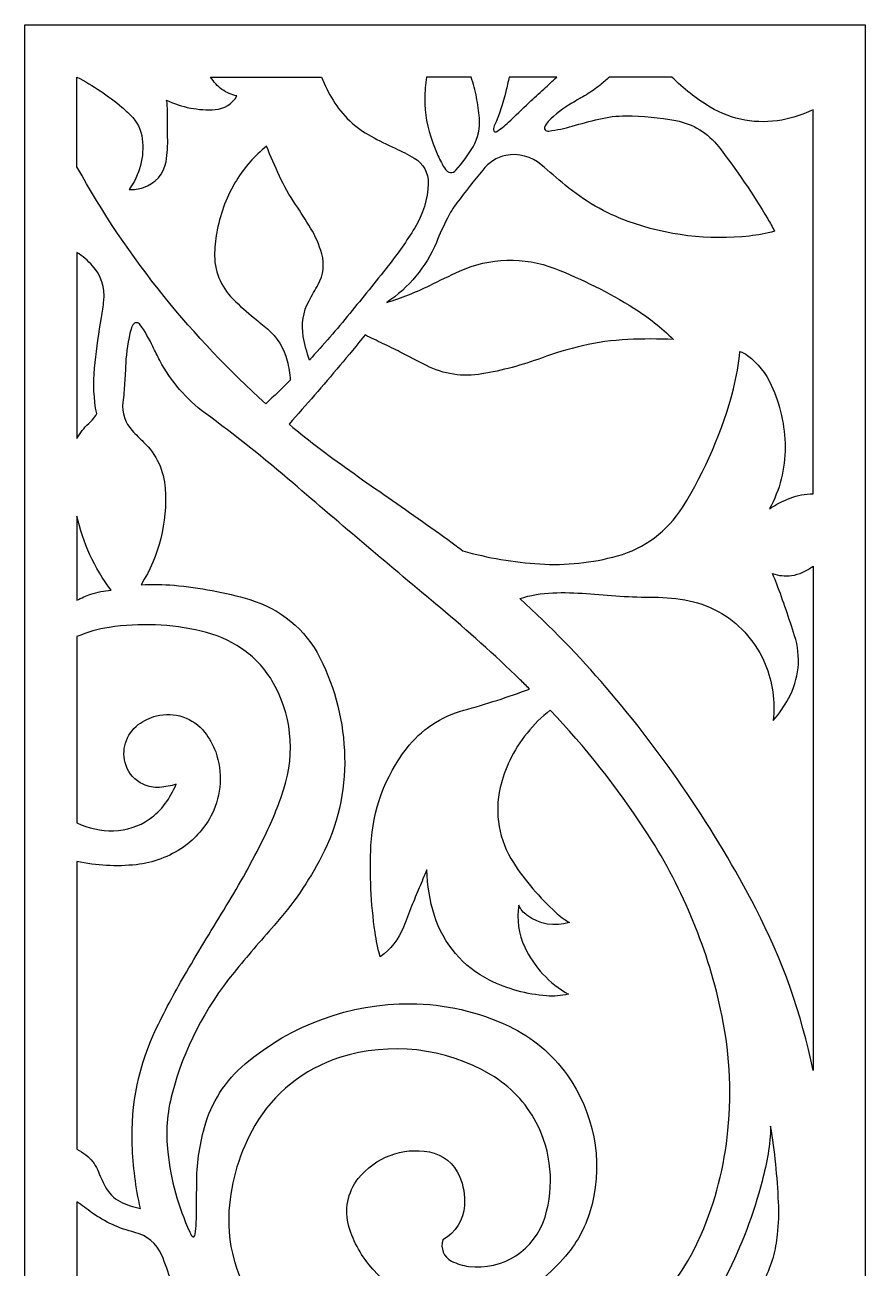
# Model space of a CAD drawing. Header units: centimetres. Extents: x 21.8 to 27, y -9 to 9.
# Drawn here: x 21.76 to 27, y 1.25 to 9 of the extents above; entities that cross this region are included whole.
import ezdxf

# ---------------------------------------------------------------- set-up
doc = ezdxf.new("R2010")
doc.units = ezdxf.units.CM
doc.header["$MEASUREMENT"] = 0
doc.layers.add('layer 1', color=7, linetype='Continuous')

msp = doc.modelspace()

# ---------------------------------------------------------------- linework, layer by layer
at = {"layer": 'layer 1', "color": 250, "lineweight": 30}
for points, knots in [([(21.7614, 9.00077), (21.7614, 9.00077), (26.99975, 9.00077), (26.99975, 9.00077), (26.99975, 9.00077), (26.99975, 9.00077), (26.99975, -9.00021), (26.99975, -9.00021), (26.99975, -9.00021), (26.99975, -9.00021), (21.76138, -9.00021), (21.76138, -9.00021), (21.76138, -9.00021), (21.76138, -9.00021), (21.76138, 9.00077), (21.76138, 9.00077)], [0, 0, 0, 0, 0.2, 0.2, 0.2, 0.2, 0.4, 0.4, 0.4, 0.4, 0.6, 0.6, 0.6, 0.6, 1, 1, 1, 1]), ([(23.26299, 6.63981), (23.31511, 6.68756), (23.36601, 6.73659), (23.4157, 6.78685), (23.4157, 6.78685), (23.41308, 6.82735), (23.40688, 6.86751), (23.39714, 6.90682), (23.39714, 6.90682), (23.37782, 6.98477), (23.33445, 7.05462), (23.27314, 7.10647), (23.27314, 7.10647), (23.24656, 7.12895), (23.2197, 7.15114), (23.19254, 7.17297), (23.19254, 7.17297), (23.14548, 7.21081), (23.10046, 7.25114), (23.05759, 7.29369), (23.05759, 7.29369), (22.98162, 7.36913), (22.94047, 7.47288), (22.94402, 7.57987), (22.94402, 7.57987), (22.94564, 7.62842), (22.95122, 7.6768), (22.9607, 7.72447), (22.9607, 7.72447), (22.98223, 7.83295), (23.02254, 7.93685), (23.07978, 8.03147), (23.07978, 8.03147), (23.13018, 8.11246), (23.19375, 8.18449), (23.26783, 8.2446), (23.26783, 8.2446), (23.29296, 8.18191), (23.31992, 8.11989), (23.34864, 8.05876), (23.34864, 8.05876), (23.37739, 7.9975), (23.41073, 7.93852), (23.44844, 7.88231), (23.44844, 7.88231), (23.48091, 7.83384), (23.5123, 7.78462), (23.54258, 7.73473), (23.54258, 7.73473), (23.57294, 7.68459), (23.59648, 7.63062), (23.61252, 7.57423), (23.61252, 7.57423), (23.63071, 7.51031), (23.6226, 7.44174), (23.59001, 7.3838), (23.59001, 7.3838), (23.57087, 7.34967), (23.55186, 7.31544), (23.53299, 7.28112), (23.53299, 7.28112), (23.49581, 7.21325), (23.4832, 7.13472), (23.49735, 7.05864), (23.49735, 7.05864), (23.50656, 7.00911), (23.51928, 6.96024), (23.53536, 6.91248), (23.53536, 6.91248), (23.62184, 7.00643), (23.70556, 7.10286), (23.78641, 7.20171), (23.78641, 7.20171), (23.86725, 7.30049), (23.94731, 7.39994), (24.02666, 7.49997), (24.02666, 7.49997), (24.08648, 7.57545), (24.14175, 7.65442), (24.19223, 7.73647), (24.19223, 7.73647), (24.2435, 7.81983), (24.27231, 7.91502), (24.27577, 8.01283), (24.27577, 8.01283), (24.27808, 8.0775), (24.24456, 8.13809), (24.18854, 8.17046), (24.18854, 8.17046), (24.14982, 8.19288), (24.11, 8.21346), (24.06936, 8.2322), (24.06936, 8.2322), (24.01867, 8.25547), (23.96872, 8.28038), (23.91958, 8.30681), (23.91958, 8.30681), (23.82225, 8.35921), (23.74046, 8.43648), (23.68258, 8.53066), (23.68258, 8.53066), (23.65433, 8.57663), (23.6305, 8.62522), (23.61146, 8.67574), (23.61146, 8.67574), (23.61146, 8.67574), (22.91964, 8.67574), (22.91964, 8.67574), (22.91964, 8.67574), (22.92874, 8.66057), (22.93923, 8.64631), (22.95097, 8.63314), (22.95097, 8.63314), (22.96274, 8.61993), (22.97593, 8.60806), (22.99038, 8.59783), (22.99038, 8.59783), (23.01845, 8.57859), (23.04999, 8.56503), (23.08329, 8.55796), (23.08329, 8.55796), (23.05535, 8.50906), (23.00481, 8.47731), (22.94864, 8.47335), (22.94864, 8.47335), (22.84425, 8.46599), (22.73969, 8.48606), (22.64543, 8.53146), (22.64543, 8.53146), (22.64865, 8.50867), (22.6502, 8.48562), (22.64995, 8.46256), (22.64995, 8.46256), (22.64936, 8.4087), (22.64995, 8.35482), (22.65167, 8.30092), (22.65167, 8.30092), (22.65336, 8.2498), (22.64991, 8.19865), (22.6414, 8.14819), (22.6414, 8.14819), (22.62858, 8.07223), (22.57392, 8.01001), (22.50031, 7.98736), (22.50031, 7.98736), (22.47137, 7.97846), (22.44124, 7.97397), (22.41097, 7.97406), (22.41097, 7.97406), (22.47791, 8.06524), (22.50736, 8.17846), (22.49322, 8.29067), (22.49322, 8.29067), (22.48616, 8.34677), (22.46047, 8.39884), (22.42019, 8.43854), (22.42019, 8.43854), (22.40304, 8.45547), (22.38518, 8.4717), (22.36675, 8.48726), (22.36675, 8.48726), (22.28025, 8.55984), (22.18631, 8.62305), (22.08643, 8.67574), (22.08643, 8.67574), (22.08643, 8.67574), (22.08643, 8.11665), (22.08643, 8.11665), (22.08643, 8.11665), (22.243, 7.83166), (22.42476, 7.56133), (22.62954, 7.30873), (22.62954, 7.30873), (22.8233, 7.06989), (23.03501, 6.84624), (23.26299, 6.63981)], [0, 0, 0, 0, 0.0222222, 0.0222222, 0.0222222, 0.0222222, 0.0444444, 0.0444444, 0.0444444, 0.0444444, 0.0666667, 0.0666667, 0.0666667, 0.0666667, 0.0888889, 0.0888889, 0.0888889, 0.0888889, 0.1111111, 0.1111111, 0.1111111, 0.1111111, 0.1333333, 0.1333333, 0.1333333, 0.1333333, 0.1555556, 0.1555556, 0.1555556, 0.1555556, 0.1777778, 0.1777778, 0.1777778, 0.1777778, 0.2, 0.2, 0.2, 0.2, 0.2222222, 0.2222222, 0.2222222, 0.2222222, 0.2444444, 0.2444444, 0.2444444, 0.2444444, 0.2666667, 0.2666667, 0.2666667, 0.2666667, 0.2888889, 0.2888889, 0.2888889, 0.2888889, 0.3111111, 0.3111111, 0.3111111, 0.3111111, 0.3333333, 0.3333333, 0.3333333, 0.3333333, 0.3555556, 0.3555556, 0.3555556, 0.3555556, 0.3777778, 0.3777778, 0.3777778, 0.3777778, 0.4, 0.4, 0.4, 0.4, 0.4222222, 0.4222222, 0.4222222, 0.4222222, 0.4444444, 0.4444444, 0.4444444, 0.4444444, 0.4666667, 0.4666667, 0.4666667, 0.4666667, 0.4888889, 0.4888889, 0.4888889, 0.4888889, 0.5111111, 0.5111111, 0.5111111, 0.5111111, 0.5333333, 0.5333333, 0.5333333, 0.5333333, 0.5555556, 0.5555556, 0.5555556, 0.5555556, 0.5777778, 0.5777778, 0.5777778, 0.5777778, 0.6, 0.6, 0.6, 0.6, 0.6222222, 0.6222222, 0.6222222, 0.6222222, 0.6444444, 0.6444444, 0.6444444, 0.6444444, 0.6666667, 0.6666667, 0.6666667, 0.6666667, 0.6888889, 0.6888889, 0.6888889, 0.6888889, 0.7111111, 0.7111111, 0.7111111, 0.7111111, 0.7333333, 0.7333333, 0.7333333, 0.7333333, 0.7555556, 0.7555556, 0.7555556, 0.7555556, 0.7777778, 0.7777778, 0.7777778, 0.7777778, 0.8, 0.8, 0.8, 0.8, 0.8222222, 0.8222222, 0.8222222, 0.8222222, 0.8444444, 0.8444444, 0.8444444, 0.8444444, 0.8666667, 0.8666667, 0.8666667, 0.8666667, 0.8888889, 0.8888889, 0.8888889, 0.8888889, 0.9111111, 0.9111111, 0.9111111, 0.9111111, 0.9333333, 0.9333333, 0.9333333, 0.9333333, 0.9555556, 0.9555556, 0.9555556, 0.9555556, 1, 1, 1, 1]), ([(25.79494, 8.67574), (25.86651, 8.60356), (25.94682, 8.54062), (26.03404, 8.48839), (26.03404, 8.48839), (26.16829, 8.408), (26.32716, 8.37936), (26.48101, 8.40796), (26.48101, 8.40796), (26.54805, 8.42042), (26.61315, 8.44155), (26.67471, 8.47086), (26.67471, 8.47086), (26.67471, 8.47086), (26.67471, 6.07945), (26.67471, 6.07945), (26.67471, 6.07945), (26.62597, 6.07819), (26.57782, 6.06877), (26.53218, 6.05159), (26.53218, 6.05159), (26.48671, 6.03451), (26.44341, 6.0121), (26.40316, 5.9849), (26.40316, 5.9849), (26.46824, 6.10256), (26.50191, 6.2349), (26.5009, 6.36936), (26.5009, 6.36936), (26.49994, 6.50309), (26.47057, 6.63501), (26.41475, 6.75656), (26.41475, 6.75656), (26.38149, 6.82902), (26.33076, 6.89207), (26.26713, 6.94013), (26.26713, 6.94013), (26.25261, 6.95107), (26.23638, 6.95951), (26.21907, 6.96509), (26.21907, 6.96509), (26.21114, 6.88693), (26.19779, 6.80942), (26.1791, 6.73311), (26.1791, 6.73311), (26.11143, 6.47197), (26.00413, 6.22269), (25.86096, 5.99404), (25.86096, 5.99404), (25.76838, 5.84614), (25.62366, 5.73829), (25.4555, 5.69179), (25.4555, 5.69179), (25.29804, 5.6483), (25.13437, 5.63129), (24.97131, 5.64151), (24.97131, 5.64151), (24.80893, 5.65168), (24.64803, 5.67916), (24.49148, 5.72357), (24.49148, 5.72357), (24.47786, 5.73409), (24.4642, 5.74454), (24.45044, 5.75493), (24.45044, 5.75493), (24.31077, 5.85712), (24.16951, 5.95727), (24.02687, 6.05529), (24.02687, 6.05529), (23.88406, 6.15339), (23.74292, 6.25392), (23.60358, 6.3569), (23.60358, 6.3569), (23.53743, 6.40735), (23.4725, 6.45939), (23.40878, 6.51285), (23.40878, 6.51285), (23.51573, 6.63307), (23.62111, 6.75465), (23.72496, 6.87753), (23.72496, 6.87753), (23.77815, 6.94065), (23.83058, 7.00436), (23.88237, 7.0686), (23.88237, 7.0686), (23.91877, 7.05063), (23.95522, 7.03299), (23.99183, 7.01557), (23.99183, 7.01557), (24.02866, 6.99806), (24.06526, 6.98012), (24.10161, 6.96177), (24.10161, 6.96177), (24.15589, 6.93384), (24.21019, 6.90595), (24.26453, 6.87816), (24.26453, 6.87816), (24.37126, 6.82364), (24.49268, 6.80507), (24.61081, 6.82527), (24.61081, 6.82527), (24.73711, 6.84684), (24.86112, 6.88014), (24.98129, 6.92471), (24.98129, 6.92471), (25.06483, 6.95571), (25.15036, 6.98126), (25.23723, 7.00116), (25.23723, 7.00116), (25.33008, 7.02242), (25.42466, 7.03537), (25.51979, 7.03986), (25.51979, 7.03986), (25.61482, 7.04438), (25.70999, 7.04457), (25.805, 7.04054), (25.805, 7.04054), (25.73001, 7.11439), (25.64717, 7.17981), (25.55789, 7.2356), (25.55789, 7.2356), (25.40171, 7.33319), (25.23676, 7.41583), (25.06513, 7.48254), (25.06513, 7.48254), (24.87305, 7.55717), (24.65919, 7.55117), (24.47171, 7.46583), (24.47171, 7.46583), (24.4091, 7.43736), (24.34702, 7.40771), (24.28551, 7.37695), (24.28551, 7.37695), (24.24247, 7.35539), (24.19839, 7.33598), (24.15344, 7.31876), (24.15344, 7.31876), (24.10851, 7.30155), (24.06312, 7.28562), (24.01726, 7.27097), (24.01726, 7.27097), (24.15513, 7.36243), (24.26277, 7.4926), (24.32666, 7.64522), (24.32666, 7.64522), (24.34789, 7.69595), (24.37079, 7.746), (24.39525, 7.7953), (24.39525, 7.7953), (24.41204, 7.82919), (24.43196, 7.86137), (24.45474, 7.89155), (24.45474, 7.89155), (24.50701, 7.96076), (24.56057, 8.029), (24.61539, 8.09622), (24.61539, 8.09622), (24.63368, 8.1187), (24.65536, 8.1382), (24.67958, 8.15412), (24.67958, 8.15412), (24.70387, 8.17006), (24.73092, 8.18133), (24.75938, 8.18737), (24.75938, 8.18737), (24.83823, 8.20275), (24.91987, 8.18133), (24.98109, 8.12926), (24.98109, 8.12926), (25.03091, 8.08684), (25.08072, 8.04439), (25.13044, 8.00187), (25.13044, 8.00187), (25.24664, 7.90425), (25.37904, 7.82783), (25.52173, 7.77604), (25.52173, 7.77604), (25.76378, 7.68821), (26.0226, 7.65707), (26.27856, 7.68501), (26.27856, 7.68501), (26.33131, 7.6908), (26.38353, 7.70087), (26.43467, 7.71511), (26.43467, 7.71511), (26.42164, 7.74115), (26.40761, 7.76666), (26.39276, 7.79167), (26.39276, 7.79167), (26.29986, 7.94753), (26.1977, 8.09768), (26.0868, 8.24126), (26.0868, 8.24126), (26.0209, 8.32657), (25.92595, 8.38458), (25.81994, 8.40424), (25.81994, 8.40424), (25.71726, 8.42334), (25.61311, 8.43314), (25.50863, 8.43362), (25.50863, 8.43362), (25.45153, 8.4339), (25.39464, 8.42714), (25.33919, 8.41357), (25.33919, 8.41357), (25.28396, 8.40006), (25.22896, 8.38544), (25.17429, 8.36976), (25.17429, 8.36976), (25.12657, 8.35608), (25.07795, 8.34585), (25.0288, 8.33906), (25.0288, 8.33906), (25.02004, 8.33788), (25.01119, 8.34086), (25.00496, 8.34711), (25.00496, 8.34711), (25.00119, 8.35094), (24.99991, 8.35656), (25.00163, 8.36164), (25.00163, 8.36164), (25.00629, 8.37521), (25.01387, 8.38758), (25.02389, 8.39788), (25.02389, 8.39788), (25.06759, 8.44284), (25.11726, 8.48158), (25.17153, 8.51302), (25.17153, 8.51302), (25.2017, 8.5305), (25.23182, 8.54807), (25.26191, 8.56571), (25.26191, 8.56571), (25.29202, 8.58342), (25.32066, 8.60356), (25.34745, 8.62596), (25.34745, 8.62596), (25.36699, 8.64229), (25.38634, 8.65889), (25.40544, 8.67574), (25.40544, 8.67574), (25.40544, 8.67574), (25.79494, 8.67574), (25.79494, 8.67574)], [0, 0, 0, 0, 0.016129, 0.016129, 0.016129, 0.016129, 0.0322581, 0.0322581, 0.0322581, 0.0322581, 0.0483871, 0.0483871, 0.0483871, 0.0483871, 0.0645161, 0.0645161, 0.0645161, 0.0645161, 0.0806452, 0.0806452, 0.0806452, 0.0806452, 0.0967742, 0.0967742, 0.0967742, 0.0967742, 0.1129032, 0.1129032, 0.1129032, 0.1129032, 0.1290323, 0.1290323, 0.1290323, 0.1290323, 0.1451613, 0.1451613, 0.1451613, 0.1451613, 0.1612903, 0.1612903, 0.1612903, 0.1612903, 0.1774194, 0.1774194, 0.1774194, 0.1774194, 0.1935484, 0.1935484, 0.1935484, 0.1935484, 0.2096774, 0.2096774, 0.2096774, 0.2096774, 0.2258065, 0.2258065, 0.2258065, 0.2258065, 0.2419355, 0.2419355, 0.2419355, 0.2419355, 0.2580645, 0.2580645, 0.2580645, 0.2580645, 0.2741935, 0.2741935, 0.2741935, 0.2741935, 0.2903226, 0.2903226, 0.2903226, 0.2903226, 0.3064516, 0.3064516, 0.3064516, 0.3064516, 0.3225806, 0.3225806, 0.3225806, 0.3225806, 0.3387097, 0.3387097, 0.3387097, 0.3387097, 0.3548387, 0.3548387, 0.3548387, 0.3548387, 0.3709677, 0.3709677, 0.3709677, 0.3709677, 0.3870968, 0.3870968, 0.3870968, 0.3870968, 0.4032258, 0.4032258, 0.4032258, 0.4032258, 0.4193548, 0.4193548, 0.4193548, 0.4193548, 0.4354839, 0.4354839, 0.4354839, 0.4354839, 0.4516129, 0.4516129, 0.4516129, 0.4516129, 0.4677419, 0.4677419, 0.4677419, 0.4677419, 0.483871, 0.483871, 0.483871, 0.483871, 0.5, 0.5, 0.5, 0.5, 0.516129, 0.516129, 0.516129, 0.516129, 0.5322581, 0.5322581, 0.5322581, 0.5322581, 0.5483871, 0.5483871, 0.5483871, 0.5483871, 0.5645161, 0.5645161, 0.5645161, 0.5645161, 0.5806452, 0.5806452, 0.5806452, 0.5806452, 0.5967742, 0.5967742, 0.5967742, 0.5967742, 0.6129032, 0.6129032, 0.6129032, 0.6129032, 0.6290323, 0.6290323, 0.6290323, 0.6290323, 0.6451613, 0.6451613, 0.6451613, 0.6451613, 0.6612903, 0.6612903, 0.6612903, 0.6612903, 0.6774194, 0.6774194, 0.6774194, 0.6774194, 0.6935484, 0.6935484, 0.6935484, 0.6935484, 0.7096774, 0.7096774, 0.7096774, 0.7096774, 0.7258065, 0.7258065, 0.7258065, 0.7258065, 0.7419355, 0.7419355, 0.7419355, 0.7419355, 0.7580645, 0.7580645, 0.7580645, 0.7580645, 0.7741935, 0.7741935, 0.7741935, 0.7741935, 0.7903226, 0.7903226, 0.7903226, 0.7903226, 0.8064516, 0.8064516, 0.8064516, 0.8064516, 0.8225806, 0.8225806, 0.8225806, 0.8225806, 0.8387097, 0.8387097, 0.8387097, 0.8387097, 0.8548387, 0.8548387, 0.8548387, 0.8548387, 0.8709677, 0.8709677, 0.8709677, 0.8709677, 0.8870968, 0.8870968, 0.8870968, 0.8870968, 0.9032258, 0.9032258, 0.9032258, 0.9032258, 0.9193548, 0.9193548, 0.9193548, 0.9193548, 0.9354839, 0.9354839, 0.9354839, 0.9354839, 0.9516129, 0.9516129, 0.9516129, 0.9516129, 0.9677419, 0.9677419, 0.9677419, 0.9677419, 1, 1, 1, 1]), ([(24.26506, 8.67574), (24.26506, 8.67574), (24.54317, 8.67574), (24.54317, 8.67574), (24.54317, 8.67574), (24.55817, 8.63458), (24.56952, 8.59219), (24.57707, 8.54906), (24.57707, 8.54906), (24.58459, 8.506), (24.59047, 8.46265), (24.59468, 8.41912), (24.59468, 8.41912), (24.60064, 8.35725), (24.58697, 8.29505), (24.55565, 8.24136), (24.55565, 8.24136), (24.525, 8.18882), (24.48902, 8.13958), (24.44829, 8.09439), (24.44829, 8.09439), (24.4397, 8.08491), (24.42719, 8.0799), (24.41443, 8.08093), (24.41443, 8.08093), (24.40167, 8.08195), (24.39008, 8.08894), (24.3831, 8.09972), (24.3831, 8.09972), (24.36523, 8.12756), (24.3497, 8.15682), (24.33665, 8.18721), (24.33665, 8.18721), (24.32476, 8.21496), (24.3135, 8.24284), (24.30276, 8.27099), (24.30276, 8.27099), (24.26992, 8.3573), (24.25345, 8.44901), (24.25431, 8.54133), (24.25431, 8.54133), (24.25472, 8.5863), (24.2583, 8.63125), (24.26506, 8.67574)], [0, 0, 0, 0, 0.0833333, 0.0833333, 0.0833333, 0.0833333, 0.1666667, 0.1666667, 0.1666667, 0.1666667, 0.25, 0.25, 0.25, 0.25, 0.3333333, 0.3333333, 0.3333333, 0.3333333, 0.4166667, 0.4166667, 0.4166667, 0.4166667, 0.5, 0.5, 0.5, 0.5, 0.5833333, 0.5833333, 0.5833333, 0.5833333, 0.6666667, 0.6666667, 0.6666667, 0.6666667, 0.75, 0.75, 0.75, 0.75, 0.8333333, 0.8333333, 0.8333333, 0.8333333, 1, 1, 1, 1]), ([(24.78068, 8.67574), (24.78068, 8.67574), (25.07684, 8.67574), (25.07684, 8.67574), (25.07684, 8.67574), (25.05056, 8.65036), (25.02384, 8.62549), (24.99671, 8.60108), (24.99671, 8.60108), (24.9658, 8.5733), (24.93515, 8.54515), (24.90483, 8.51673), (24.90483, 8.51673), (24.86187, 8.47577), (24.81905, 8.43469), (24.77631, 8.39352), (24.77631, 8.39352), (24.753, 8.37102), (24.7271, 8.35132), (24.69921, 8.33481), (24.69921, 8.33481), (24.69672, 8.33336), (24.69369, 8.33308), (24.69099, 8.33408), (24.69099, 8.33408), (24.68827, 8.33512), (24.68614, 8.33731), (24.68526, 8.34008), (24.68526, 8.34008), (24.68187, 8.35037), (24.68248, 8.36154), (24.68702, 8.37138), (24.68702, 8.37138), (24.71871, 8.44004), (24.74322, 8.51181), (24.76016, 8.58552), (24.76016, 8.58552), (24.76709, 8.61557), (24.77395, 8.64564), (24.78068, 8.67574)], [0, 0, 0, 0, 0.0909091, 0.0909091, 0.0909091, 0.0909091, 0.1818182, 0.1818182, 0.1818182, 0.1818182, 0.2727273, 0.2727273, 0.2727273, 0.2727273, 0.3636364, 0.3636364, 0.3636364, 0.3636364, 0.4545455, 0.4545455, 0.4545455, 0.4545455, 0.5454545, 0.5454545, 0.5454545, 0.5454545, 0.6363636, 0.6363636, 0.6363636, 0.6363636, 0.7272727, 0.7272727, 0.7272727, 0.7272727, 0.8181818, 0.8181818, 0.8181818, 0.8181818, 1, 1, 1, 1]), ([(22.08643, 6.4236), (22.08643, 6.4236), (22.08643, 7.58314), (22.08643, 7.58314), (22.08643, 7.58314), (22.12169, 7.55921), (22.15412, 7.53133), (22.18308, 7.50008), (22.18308, 7.50008), (22.23714, 7.44178), (22.26308, 7.36271), (22.25409, 7.28373), (22.25409, 7.28373), (22.24997, 7.24786), (22.24494, 7.21219), (22.23888, 7.17662), (22.23888, 7.17662), (22.22307, 7.08348), (22.20968, 6.98997), (22.19869, 6.89613), (22.19869, 6.89613), (22.18766, 6.80194), (22.18891, 6.70673), (22.20239, 6.61283), (22.20239, 6.61283), (22.20402, 6.60116), (22.20651, 6.58959), (22.20983, 6.57824), (22.20983, 6.57824), (22.2013, 6.56388), (22.19162, 6.55024), (22.18084, 6.53752), (22.18084, 6.53752), (22.1742, 6.53001), (22.16707, 6.52289), (22.15952, 6.51624), (22.15952, 6.51624), (22.1298, 6.48998), (22.10504, 6.45859), (22.08643, 6.4236)], [0, 0, 0, 0, 0.0909091, 0.0909091, 0.0909091, 0.0909091, 0.1818182, 0.1818182, 0.1818182, 0.1818182, 0.2727273, 0.2727273, 0.2727273, 0.2727273, 0.3636364, 0.3636364, 0.3636364, 0.3636364, 0.4545455, 0.4545455, 0.4545455, 0.4545455, 0.5454545, 0.5454545, 0.5454545, 0.5454545, 0.6363636, 0.6363636, 0.6363636, 0.6363636, 0.7272727, 0.7272727, 0.7272727, 0.7272727, 0.8181818, 0.8181818, 0.8181818, 0.8181818, 1, 1, 1, 1]), ([(24.908, 4.86233), (24.77331, 4.81227), (24.63649, 4.76825), (24.49786, 4.73044), (24.49786, 4.73044), (24.35556, 4.69168), (24.22992, 4.60744), (24.14005, 4.49049), (24.14005, 4.49049), (24.00654, 4.31684), (23.92938, 4.10664), (23.91892, 3.8878), (23.91892, 3.8878), (23.91024, 3.70707), (23.91878, 3.52592), (23.94446, 3.34678), (23.94446, 3.34678), (23.95188, 3.295), (23.96268, 3.24378), (23.97677, 3.19341), (23.97677, 3.19341), (24.04168, 3.23965), (24.09181, 3.30368), (24.12108, 3.3778), (24.12108, 3.3778), (24.13829, 3.42138), (24.15535, 3.465), (24.17224, 3.5087), (24.17224, 3.5087), (24.18749, 3.54684), (24.20321, 3.58475), (24.21939, 3.62248), (24.21939, 3.62248), (24.23554, 3.66009), (24.25132, 3.69781), (24.2668, 3.7357), (24.2668, 3.7357), (24.2696, 3.63908), (24.28569, 3.54339), (24.31461, 3.45119), (24.31461, 3.45119), (24.36977, 3.27547), (24.494, 3.12987), (24.65888, 3.04786), (24.65888, 3.04786), (24.76954, 2.99281), (24.88976, 2.95967), (25.013, 2.95033), (25.013, 2.95033), (25.05874, 2.94684), (25.10476, 2.95021), (25.14955, 2.96023), (25.14955, 2.96023), (25.03067, 3.02773), (24.9357, 3.13051), (24.87766, 3.25429), (24.87766, 3.25429), (24.83961, 3.33557), (24.82668, 3.42639), (24.84062, 3.51507), (24.84062, 3.51507), (24.8521, 3.49022), (24.86959, 3.46862), (24.89146, 3.45216), (24.89146, 3.45216), (24.96715, 3.3952), (25.06575, 3.37862), (25.15589, 3.40782), (25.15589, 3.40782), (25.12542, 3.4256), (25.09695, 3.44655), (25.0709, 3.4703), (25.0709, 3.4703), (24.97004, 3.5622), (24.88126, 3.66666), (24.8067, 3.78095), (24.8067, 3.78095), (24.71662, 3.91909), (24.68706, 4.08822), (24.72488, 4.24871), (24.72488, 4.24871), (24.73854, 4.30664), (24.75832, 4.36296), (24.7839, 4.41666), (24.7839, 4.41666), (24.84358, 4.53893), (24.92979, 4.64635), (25.0362, 4.73112), (25.0362, 4.73112), (25.25479, 4.50068), (25.45254, 4.25122), (25.62695, 3.9858), (25.62695, 3.9858), (25.85091, 3.64498), (26.01089, 3.26605), (26.09892, 2.86783), (26.09892, 2.86783), (26.15376, 2.61978), (26.16917, 2.36453), (26.14467, 2.11163), (26.14467, 2.11163), (26.12294, 1.88806), (26.06655, 1.6692), (25.97759, 1.46293), (25.97759, 1.46293), (25.84369, 1.15246), (25.60612, 0.8978), (25.30577, 0.74259), (25.30577, 0.74259), (24.95985, 0.56383), (24.57295, 0.47866), (24.18393, 0.49549), (24.18393, 0.49549), (23.82266, 0.51112), (23.48416, 0.67737), (23.25075, 0.95357), (23.25075, 0.95357), (23.09626, 1.13638), (23.01855, 1.37207), (23.03386, 1.61093), (23.03386, 1.61093), (23.04584, 1.79797), (23.10115, 1.97977), (23.19533, 2.14181), (23.19533, 2.14181), (23.31251, 2.34342), (23.50058, 2.49444), (23.72274, 2.56537), (23.72274, 2.56537), (24.03795, 2.66607), (24.38138, 2.62723), (24.66627, 2.45894), (24.66627, 2.45894), (24.78661, 2.38779), (24.88478, 2.28445), (24.94964, 2.16063), (24.94964, 2.16063), (25.04469, 1.97912), (25.06418, 1.76727), (25.00398, 1.57142), (25.00398, 1.57142), (24.94127, 1.36704), (24.74011, 1.23754), (24.528, 1.26455), (24.528, 1.26455), (24.49107, 1.26968), (24.45522, 1.28077), (24.42184, 1.29742), (24.42184, 1.29742), (24.37292, 1.32181), (24.3497, 1.37881), (24.36752, 1.4305), (24.36752, 1.4305), (24.44623, 1.47427), (24.49708, 1.55519), (24.50223, 1.64508), (24.50223, 1.64508), (24.50581, 1.7071), (24.49516, 1.76906), (24.47109, 1.82632), (24.47109, 1.82632), (24.43788, 1.90527), (24.36727, 1.96218), (24.28303, 1.97783), (24.28303, 1.97783), (24.11571, 2.00882), (23.9451, 1.94488), (23.83955, 1.81138), (23.83955, 1.81138), (23.77293, 1.72717), (23.7514, 1.61596), (23.78182, 1.51299), (23.78182, 1.51299), (23.81089, 1.41461), (23.86167, 1.32406), (23.93044, 1.24794), (23.93044, 1.24794), (24.10486, 1.05499), (24.36588, 0.96515), (24.62207, 1.01007), (24.62207, 1.01007), (24.69216, 1.02326), (24.75985, 1.04682), (24.82302, 1.07992), (24.82302, 1.07992), (24.94937, 1.14625), (25.0605, 1.23809), (25.14939, 1.3497), (25.14939, 1.3497), (25.22013, 1.43856), (25.27072, 1.54169), (25.29766, 1.65204), (25.29766, 1.65204), (25.36573, 1.93101), (25.30864, 2.22558), (25.14114, 2.45884), (25.14114, 2.45884), (25.04825, 2.58835), (24.92416, 2.69229), (24.78031, 2.76102), (24.78031, 2.76102), (24.58831, 2.85272), (24.37849, 2.90072), (24.16572, 2.90155), (24.16572, 2.90155), (23.7884, 2.90301), (23.42305, 2.7703), (23.13476, 2.52684), (23.13476, 2.52684), (23.01184, 2.42304), (22.92322, 2.28456), (22.88053, 2.12941), (22.88053, 2.12941), (22.84895, 2.01486), (22.83286, 1.8966), (22.83263, 1.77773), (22.83263, 1.77773), (22.83247, 1.69708), (22.83155, 1.6164), (22.82995, 1.53572), (22.82995, 1.53572), (22.82949, 1.51188), (22.82727, 1.48805), (22.82333, 1.46452), (22.82333, 1.46452), (22.82247, 1.45948), (22.82025, 1.45475), (22.81693, 1.45092), (22.81693, 1.45092), (22.81538, 1.44908), (22.81284, 1.44842), (22.81059, 1.44917), (22.81059, 1.44917), (22.80567, 1.45083), (22.80158, 1.4543), (22.79913, 1.45886), (22.79913, 1.45886), (22.79566, 1.46542), (22.79231, 1.47214), (22.78924, 1.47889), (22.78924, 1.47889), (22.71741, 1.63646), (22.6711, 1.80452), (22.65203, 1.97663), (22.65203, 1.97663), (22.63853, 2.09876), (22.64767, 2.22236), (22.67903, 2.34115), (22.67903, 2.34115), (22.75207, 2.61764), (22.88389, 2.87527), (23.06535, 3.09624), (23.06535, 3.09624), (23.14663, 3.19517), (23.22987, 3.29244), (23.31505, 3.38808), (23.31505, 3.38808), (23.43146, 3.5188), (23.53104, 3.66359), (23.61136, 3.81911), (23.61136, 3.81911), (23.71024, 4.01058), (23.75959, 4.22366), (23.75493, 4.43907), (23.75493, 4.43907), (23.75025, 4.65383), (23.69755, 4.86475), (23.60062, 5.05646), (23.60062, 5.05646), (23.51132, 5.23302), (23.35292, 5.36454), (23.16294, 5.41974), (23.16294, 5.41974), (23.00906, 5.46446), (22.8513, 5.49429), (22.69175, 5.50882), (22.69175, 5.50882), (22.62328, 5.51503), (22.55447, 5.51622), (22.48583, 5.51228), (22.48583, 5.51228), (22.59761, 5.69134), (22.65035, 5.90084), (22.63654, 6.11151), (22.63654, 6.11151), (22.62929, 6.22177), (22.58095, 6.32521), (22.50097, 6.40148), (22.50097, 6.40148), (22.47676, 6.42455), (22.45322, 6.4483), (22.43034, 6.47268), (22.43034, 6.47268), (22.38614, 6.5198), (22.36499, 6.58407), (22.37253, 6.64822), (22.37253, 6.64822), (22.37722, 6.68849), (22.38093, 6.72884), (22.38355, 6.76934), (22.38355, 6.76934), (22.38618, 6.80977), (22.38839, 6.85022), (22.39021, 6.89073), (22.39021, 6.89073), (22.39349, 6.96321), (22.40462, 7.03512), (22.42337, 7.10522), (22.42337, 7.10522), (22.42666, 7.11752), (22.43281, 7.12885), (22.44133, 7.13828), (22.44133, 7.13828), (22.44563, 7.14302), (22.45188, 7.1455), (22.45827, 7.14499), (22.45827, 7.14499), (22.46718, 7.14431), (22.47538, 7.13966), (22.48051, 7.13233), (22.48051, 7.13233), (22.51055, 7.08943), (22.53686, 7.04398), (22.55915, 6.99655), (22.55915, 6.99655), (22.57297, 6.96703), (22.58754, 6.93786), (22.60281, 6.90904), (22.60281, 6.90904), (22.6712, 6.78002), (22.76766, 6.66807), (22.88523, 6.58145), (22.88523, 6.58145), (23.07268, 6.44332), (23.25495, 6.29821), (23.43155, 6.1465), (23.43155, 6.1465), (23.7364, 5.88463), (24.04314, 5.62501), (24.35181, 5.36772), (24.35181, 5.36772), (24.52322, 5.22485), (24.68912, 5.07553), (24.84921, 4.92008), (24.84921, 4.92008), (24.86891, 4.90096), (24.88848, 4.88169), (24.908, 4.86233)], [0, 0, 0, 0, 0.0113636, 0.0113636, 0.0113636, 0.0113636, 0.0227273, 0.0227273, 0.0227273, 0.0227273, 0.0340909, 0.0340909, 0.0340909, 0.0340909, 0.0454545, 0.0454545, 0.0454545, 0.0454545, 0.0568182, 0.0568182, 0.0568182, 0.0568182, 0.0681818, 0.0681818, 0.0681818, 0.0681818, 0.0795455, 0.0795455, 0.0795455, 0.0795455, 0.0909091, 0.0909091, 0.0909091, 0.0909091, 0.1022727, 0.1022727, 0.1022727, 0.1022727, 0.1136364, 0.1136364, 0.1136364, 0.1136364, 0.125, 0.125, 0.125, 0.125, 0.1363636, 0.1363636, 0.1363636, 0.1363636, 0.1477273, 0.1477273, 0.1477273, 0.1477273, 0.1590909, 0.1590909, 0.1590909, 0.1590909, 0.1704545, 0.1704545, 0.1704545, 0.1704545, 0.1818182, 0.1818182, 0.1818182, 0.1818182, 0.1931818, 0.1931818, 0.1931818, 0.1931818, 0.2045455, 0.2045455, 0.2045455, 0.2045455, 0.2159091, 0.2159091, 0.2159091, 0.2159091, 0.2272727, 0.2272727, 0.2272727, 0.2272727, 0.2386364, 0.2386364, 0.2386364, 0.2386364, 0.25, 0.25, 0.25, 0.25, 0.2613636, 0.2613636, 0.2613636, 0.2613636, 0.2727273, 0.2727273, 0.2727273, 0.2727273, 0.2840909, 0.2840909, 0.2840909, 0.2840909, 0.2954545, 0.2954545, 0.2954545, 0.2954545, 0.3068182, 0.3068182, 0.3068182, 0.3068182, 0.3181818, 0.3181818, 0.3181818, 0.3181818, 0.3295455, 0.3295455, 0.3295455, 0.3295455, 0.3409091, 0.3409091, 0.3409091, 0.3409091, 0.3522727, 0.3522727, 0.3522727, 0.3522727, 0.3636364, 0.3636364, 0.3636364, 0.3636364, 0.375, 0.375, 0.375, 0.375, 0.3863636, 0.3863636, 0.3863636, 0.3863636, 0.3977273, 0.3977273, 0.3977273, 0.3977273, 0.4090909, 0.4090909, 0.4090909, 0.4090909, 0.4204545, 0.4204545, 0.4204545, 0.4204545, 0.4318182, 0.4318182, 0.4318182, 0.4318182, 0.4431818, 0.4431818, 0.4431818, 0.4431818, 0.4545455, 0.4545455, 0.4545455, 0.4545455, 0.4659091, 0.4659091, 0.4659091, 0.4659091, 0.4772727, 0.4772727, 0.4772727, 0.4772727, 0.4886364, 0.4886364, 0.4886364, 0.4886364, 0.5, 0.5, 0.5, 0.5, 0.5113636, 0.5113636, 0.5113636, 0.5113636, 0.5227273, 0.5227273, 0.5227273, 0.5227273, 0.5340909, 0.5340909, 0.5340909, 0.5340909, 0.5454545, 0.5454545, 0.5454545, 0.5454545, 0.5568182, 0.5568182, 0.5568182, 0.5568182, 0.5681818, 0.5681818, 0.5681818, 0.5681818, 0.5795455, 0.5795455, 0.5795455, 0.5795455, 0.5909091, 0.5909091, 0.5909091, 0.5909091, 0.6022727, 0.6022727, 0.6022727, 0.6022727, 0.6136364, 0.6136364, 0.6136364, 0.6136364, 0.625, 0.625, 0.625, 0.625, 0.6363636, 0.6363636, 0.6363636, 0.6363636, 0.6477273, 0.6477273, 0.6477273, 0.6477273, 0.6590909, 0.6590909, 0.6590909, 0.6590909, 0.6704545, 0.6704545, 0.6704545, 0.6704545, 0.6818182, 0.6818182, 0.6818182, 0.6818182, 0.6931818, 0.6931818, 0.6931818, 0.6931818, 0.7045455, 0.7045455, 0.7045455, 0.7045455, 0.7159091, 0.7159091, 0.7159091, 0.7159091, 0.7272727, 0.7272727, 0.7272727, 0.7272727, 0.7386364, 0.7386364, 0.7386364, 0.7386364, 0.75, 0.75, 0.75, 0.75, 0.7613636, 0.7613636, 0.7613636, 0.7613636, 0.7727273, 0.7727273, 0.7727273, 0.7727273, 0.7840909, 0.7840909, 0.7840909, 0.7840909, 0.7954545, 0.7954545, 0.7954545, 0.7954545, 0.8068182, 0.8068182, 0.8068182, 0.8068182, 0.8181818, 0.8181818, 0.8181818, 0.8181818, 0.8295455, 0.8295455, 0.8295455, 0.8295455, 0.8409091, 0.8409091, 0.8409091, 0.8409091, 0.8522727, 0.8522727, 0.8522727, 0.8522727, 0.8636364, 0.8636364, 0.8636364, 0.8636364, 0.875, 0.875, 0.875, 0.875, 0.8863636, 0.8863636, 0.8863636, 0.8863636, 0.8977273, 0.8977273, 0.8977273, 0.8977273, 0.9090909, 0.9090909, 0.9090909, 0.9090909, 0.9204545, 0.9204545, 0.9204545, 0.9204545, 0.9318182, 0.9318182, 0.9318182, 0.9318182, 0.9431818, 0.9431818, 0.9431818, 0.9431818, 0.9545455, 0.9545455, 0.9545455, 0.9545455, 0.9659091, 0.9659091, 0.9659091, 0.9659091, 0.9772727, 0.9772727, 0.9772727, 0.9772727, 1, 1, 1, 1]), ([(22.08643, 5.93974), (22.10421, 5.85704), (22.13092, 5.7765), (22.16603, 5.69949), (22.16603, 5.69949), (22.20226, 5.62124), (22.24673, 5.5471), (22.29873, 5.47829), (22.29873, 5.47829), (22.25582, 5.47438), (22.21346, 5.46593), (22.17235, 5.45296), (22.17235, 5.45296), (22.14251, 5.44327), (22.11373, 5.43056), (22.08643, 5.4151), (22.08643, 5.4151), (22.08643, 5.4151), (22.08643, 5.93974), (22.08643, 5.93974)], [0, 0, 0, 0, 0.1666667, 0.1666667, 0.1666667, 0.1666667, 0.3333333, 0.3333333, 0.3333333, 0.3333333, 0.5, 0.5, 0.5, 0.5, 0.6666667, 0.6666667, 0.6666667, 0.6666667, 1, 1, 1, 1]), ([(26.67471, 5.62693), (26.65487, 5.61241), (26.63362, 5.59997), (26.61126, 5.58981), (26.61126, 5.58981), (26.58883, 5.57956), (26.565, 5.57266), (26.54062, 5.56932), (26.54062, 5.56932), (26.50069, 5.56437), (26.46013, 5.56858), (26.42209, 5.58163), (26.42209, 5.58163), (26.43194, 5.56033), (26.44099, 5.53866), (26.44911, 5.51669), (26.44911, 5.51669), (26.48856, 5.41017), (26.52563, 5.3028), (26.5602, 5.1946), (26.5602, 5.1946), (26.60179, 5.06456), (26.58805, 4.92305), (26.52227, 4.80343), (26.52227, 4.80343), (26.49525, 4.75424), (26.46298, 4.70803), (26.42616, 4.66565), (26.42616, 4.66565), (26.43893, 4.78516), (26.4221, 4.9059), (26.37709, 5.01732), (26.37709, 5.01732), (26.32259, 5.14811), (26.22815, 5.25829), (26.10724, 5.33218), (26.10724, 5.33218), (26.04369, 5.37022), (25.97424, 5.39728), (25.90178, 5.41239), (25.90178, 5.41239), (25.8296, 5.42738), (25.75603, 5.43474), (25.68231, 5.43429), (25.68231, 5.43429), (25.61192, 5.4339), (25.54156, 5.43622), (25.47135, 5.4412), (25.47135, 5.4412), (25.40119, 5.44625), (25.33105, 5.45156), (25.2609, 5.45717), (25.2609, 5.45717), (25.19147, 5.46274), (25.12179, 5.46428), (25.05217, 5.4618), (25.05217, 5.4618), (24.9823, 5.45934), (24.9131, 5.44731), (24.8465, 5.42598), (24.8465, 5.42598), (25.03736, 5.25262), (25.21735, 5.06756), (25.38543, 4.87199), (25.38543, 4.87199), (25.74767, 4.45043), (26.06039, 3.98855), (26.31731, 3.49565), (26.31731, 3.49565), (26.48331, 3.17723), (26.60362, 2.83691), (26.67471, 2.48489), (26.67471, 2.48489), (26.67471, 2.48489), (26.67471, 5.62693), (26.67471, 5.62693)], [0, 0, 0, 0, 0.05, 0.05, 0.05, 0.05, 0.1, 0.1, 0.1, 0.1, 0.15, 0.15, 0.15, 0.15, 0.2, 0.2, 0.2, 0.2, 0.25, 0.25, 0.25, 0.25, 0.3, 0.3, 0.3, 0.3, 0.35, 0.35, 0.35, 0.35, 0.4, 0.4, 0.4, 0.4, 0.45, 0.45, 0.45, 0.45, 0.5, 0.5, 0.5, 0.5, 0.55, 0.55, 0.55, 0.55, 0.6, 0.6, 0.6, 0.6, 0.65, 0.65, 0.65, 0.65, 0.7, 0.7, 0.7, 0.7, 0.75, 0.75, 0.75, 0.75, 0.8, 0.8, 0.8, 0.8, 0.85, 0.85, 0.85, 0.85, 0.9, 0.9, 0.9, 0.9, 1, 1, 1, 1]), ([(22.08643, 5.18855), (22.15015, 5.21667), (22.21736, 5.23614), (22.28624, 5.24644), (22.28624, 5.24644), (22.47762, 5.27506), (22.67277, 5.26726), (22.86128, 5.22352), (22.86128, 5.22352), (22.95088, 5.20271), (23.03599, 5.16585), (23.11245, 5.11473), (23.11245, 5.11473), (23.18922, 5.06338), (23.25363, 4.99562), (23.30103, 4.91634), (23.30103, 4.91634), (23.42276, 4.71278), (23.45026, 4.46628), (23.37654, 4.24085), (23.37654, 4.24085), (23.34184, 4.13469), (23.29944, 4.03118), (23.24978, 3.93113), (23.24978, 3.93113), (23.17856, 3.78756), (23.10082, 3.64728), (23.01679, 3.51081), (23.01679, 3.51081), (22.93278, 3.37439), (22.8502, 3.2371), (22.76902, 3.09899), (22.76902, 3.09899), (22.70243, 2.98562), (22.64038, 2.86965), (22.58308, 2.75137), (22.58308, 2.75137), (22.47318, 2.52446), (22.42082, 2.27407), (22.43067, 2.02215), (22.43067, 2.02215), (22.43584, 1.88877), (22.45286, 1.75615), (22.48152, 1.62579), (22.48152, 1.62579), (22.43794, 1.63398), (22.39574, 1.64828), (22.35613, 1.66822), (22.35613, 1.66822), (22.3157, 1.68856), (22.28301, 1.72159), (22.26294, 1.76214), (22.26294, 1.76214), (22.24577, 1.79686), (22.22939, 1.83195), (22.21387, 1.8674), (22.21387, 1.8674), (22.19803, 1.9034), (22.17337, 1.93483), (22.14215, 1.95873), (22.14215, 1.95873), (22.12451, 1.97225), (22.1059, 1.98438), (22.08643, 1.99506), (22.08643, 1.99506), (22.08643, 1.99506), (22.08643, 3.78827), (22.08643, 3.78827), (22.08643, 3.78827), (22.20774, 3.76116), (22.33265, 3.75425), (22.4562, 3.76784), (22.4562, 3.76784), (22.56171, 3.77945), (22.6626, 3.81721), (22.74977, 3.87776), (22.74977, 3.87776), (22.8258, 3.93058), (22.88729, 4.00163), (22.9286, 4.08451), (22.9286, 4.08451), (22.9869, 4.20504), (22.99498, 4.34372), (22.95095, 4.47018), (22.95095, 4.47018), (22.93469, 4.51456), (22.91152, 4.5561), (22.88226, 4.59325), (22.88226, 4.59325), (22.81093, 4.68386), (22.69283, 4.7237), (22.58122, 4.69468), (22.58122, 4.69468), (22.54052, 4.68411), (22.50228, 4.6656), (22.46869, 4.64024), (22.46869, 4.64024), (22.39065, 4.58118), (22.35965, 4.47864), (22.39208, 4.3863), (22.39208, 4.3863), (22.41021, 4.33445), (22.44849, 4.29218), (22.49825, 4.269), (22.49825, 4.269), (22.5306, 4.25413), (22.5661, 4.24747), (22.60164, 4.24968), (22.60164, 4.24968), (22.63677, 4.25181), (22.67148, 4.2583), (22.70504, 4.269), (22.70504, 4.269), (22.68679, 4.22629), (22.66377, 4.18574), (22.63646, 4.14822), (22.63646, 4.14822), (22.60903, 4.11056), (22.57553, 4.0777), (22.53737, 4.05095), (22.53737, 4.05095), (22.47171, 4.00611), (22.39438, 3.98127), (22.31486, 3.97945), (22.31486, 3.97945), (22.2359, 3.97764), (22.15766, 3.99452), (22.08643, 4.02867), (22.08643, 4.02867), (22.08643, 4.02867), (22.08643, 5.18855), (22.08643, 5.18855)], [0, 0, 0, 0, 0.0294118, 0.0294118, 0.0294118, 0.0294118, 0.0588235, 0.0588235, 0.0588235, 0.0588235, 0.0882353, 0.0882353, 0.0882353, 0.0882353, 0.1176471, 0.1176471, 0.1176471, 0.1176471, 0.1470588, 0.1470588, 0.1470588, 0.1470588, 0.1764706, 0.1764706, 0.1764706, 0.1764706, 0.2058824, 0.2058824, 0.2058824, 0.2058824, 0.2352941, 0.2352941, 0.2352941, 0.2352941, 0.2647059, 0.2647059, 0.2647059, 0.2647059, 0.2941176, 0.2941176, 0.2941176, 0.2941176, 0.3235294, 0.3235294, 0.3235294, 0.3235294, 0.3529412, 0.3529412, 0.3529412, 0.3529412, 0.3823529, 0.3823529, 0.3823529, 0.3823529, 0.4117647, 0.4117647, 0.4117647, 0.4117647, 0.4411765, 0.4411765, 0.4411765, 0.4411765, 0.4705882, 0.4705882, 0.4705882, 0.4705882, 0.5, 0.5, 0.5, 0.5, 0.5294118, 0.5294118, 0.5294118, 0.5294118, 0.5588235, 0.5588235, 0.5588235, 0.5588235, 0.5882353, 0.5882353, 0.5882353, 0.5882353, 0.6176471, 0.6176471, 0.6176471, 0.6176471, 0.6470588, 0.6470588, 0.6470588, 0.6470588, 0.6764706, 0.6764706, 0.6764706, 0.6764706, 0.7058824, 0.7058824, 0.7058824, 0.7058824, 0.7352941, 0.7352941, 0.7352941, 0.7352941, 0.7647059, 0.7647059, 0.7647059, 0.7647059, 0.7941176, 0.7941176, 0.7941176, 0.7941176, 0.8235294, 0.8235294, 0.8235294, 0.8235294, 0.8529412, 0.8529412, 0.8529412, 0.8529412, 0.8823529, 0.8823529, 0.8823529, 0.8823529, 0.9117647, 0.9117647, 0.9117647, 0.9117647, 0.9411765, 0.9411765, 0.9411765, 0.9411765, 1, 1, 1, 1]), ([(22.08643, -0.41236), (22.08643, -0.41236), (22.08643, 1.66703), (22.08643, 1.66703), (22.08643, 1.66703), (22.11738, 1.64424), (22.14846, 1.62166), (22.17966, 1.59919), (22.17966, 1.59919), (22.25993, 1.5414), (22.35064, 1.49984), (22.44682, 1.47675), (22.44682, 1.47675), (22.52193, 1.4587), (22.58418, 1.40613), (22.61448, 1.33505), (22.61448, 1.33505), (22.63709, 1.28198), (22.65652, 1.22754), (22.67264, 1.17211), (22.67264, 1.17211), (22.68365, 1.13424), (22.69708, 1.0971), (22.71292, 1.06101), (22.71292, 1.06101), (22.76036, 0.95271), (22.83476, 0.85844), (22.92902, 0.78716), (22.92902, 0.78716), (23.10255, 0.65594), (23.28314, 0.53436), (23.46998, 0.4229), (23.46998, 0.4229), (23.76054, 0.24969), (24.09733, 0.1705), (24.43463, 0.19622), (24.43463, 0.19622), (24.7672, 0.22158), (25.09143, 0.31195), (25.38914, 0.4623), (25.38914, 0.4623), (25.71007, 0.62445), (25.97078, 0.88453), (26.13349, 1.20513), (26.13349, 1.20513), (26.22918, 1.39359), (26.30422, 1.59173), (26.35737, 1.79627), (26.35737, 1.79627), (26.37191, 1.85228), (26.38432, 1.90886), (26.39456, 1.96583), (26.39456, 1.96583), (26.40484, 2.02289), (26.41001, 2.08071), (26.41001, 2.13869), (26.41001, 2.13869), (26.42435, 2.0605), (26.43525, 1.98173), (26.44274, 1.90259), (26.44274, 1.90259), (26.45016, 1.82347), (26.45584, 1.74416), (26.45975, 1.66479), (26.45975, 1.66479), (26.46307, 1.59736), (26.46111, 1.52975), (26.45394, 1.46261), (26.45394, 1.46261), (26.44889, 1.41516), (26.44007, 1.3682), (26.42755, 1.32214), (26.42755, 1.32214), (26.40043, 1.22773), (26.35529, 1.13943), (26.29461, 1.06213), (26.29461, 1.06213), (25.96195, 0.63827), (25.54352, 0.28913), (25.06701, 0.03759), (25.06701, 0.03759), (24.74387, -0.1303), (24.40024, -0.25566), (24.0449, -0.33528), (24.0449, -0.33528), (23.88282, -0.37159), (23.71679, -0.38757), (23.55073, -0.38284), (23.55073, -0.38284), (23.46509, -0.38034), (23.37978, -0.37114), (23.29558, -0.35528), (23.29558, -0.35528), (23.11263, -0.3209), (22.94208, -0.23825), (22.80163, -0.11612), (22.80163, -0.11612), (22.6632, 0.00435), (22.54245, 0.14384), (22.44302, 0.29804), (22.44302, 0.29804), (22.39786, 0.36809), (22.36905, 0.44745), (22.35871, 0.53012), (22.35871, 0.53012), (22.35711, 0.54283), (22.35702, 0.55564), (22.35833, 0.56833), (22.35833, 0.56833), (22.26396, 0.50201), (22.20082, 0.40005), (22.18351, 0.286), (22.18351, 0.286), (22.16215, 0.14515), (22.17246, 0.00133), (22.21376, -0.13505), (22.21376, -0.13505), (22.24196, -0.22803), (22.29496, -0.31158), (22.36713, -0.37663), (22.36713, -0.37663), (22.37667, -0.38524), (22.38772, -0.39199), (22.39967, -0.3966), (22.39967, -0.3966), (22.34863, -0.40943), (22.29635, -0.41664), (22.24372, -0.41816), (22.24372, -0.41816), (22.19123, -0.41962), (22.13868, -0.41768), (22.08643, -0.41236)], [0, 0, 0, 0, 0.0294118, 0.0294118, 0.0294118, 0.0294118, 0.0588235, 0.0588235, 0.0588235, 0.0588235, 0.0882353, 0.0882353, 0.0882353, 0.0882353, 0.1176471, 0.1176471, 0.1176471, 0.1176471, 0.1470588, 0.1470588, 0.1470588, 0.1470588, 0.1764706, 0.1764706, 0.1764706, 0.1764706, 0.2058824, 0.2058824, 0.2058824, 0.2058824, 0.2352941, 0.2352941, 0.2352941, 0.2352941, 0.2647059, 0.2647059, 0.2647059, 0.2647059, 0.2941176, 0.2941176, 0.2941176, 0.2941176, 0.3235294, 0.3235294, 0.3235294, 0.3235294, 0.3529412, 0.3529412, 0.3529412, 0.3529412, 0.3823529, 0.3823529, 0.3823529, 0.3823529, 0.4117647, 0.4117647, 0.4117647, 0.4117647, 0.4411765, 0.4411765, 0.4411765, 0.4411765, 0.4705882, 0.4705882, 0.4705882, 0.4705882, 0.5, 0.5, 0.5, 0.5, 0.5294118, 0.5294118, 0.5294118, 0.5294118, 0.5588235, 0.5588235, 0.5588235, 0.5588235, 0.5882353, 0.5882353, 0.5882353, 0.5882353, 0.6176471, 0.6176471, 0.6176471, 0.6176471, 0.6470588, 0.6470588, 0.6470588, 0.6470588, 0.6764706, 0.6764706, 0.6764706, 0.6764706, 0.7058824, 0.7058824, 0.7058824, 0.7058824, 0.7352941, 0.7352941, 0.7352941, 0.7352941, 0.7647059, 0.7647059, 0.7647059, 0.7647059, 0.7941176, 0.7941176, 0.7941176, 0.7941176, 0.8235294, 0.8235294, 0.8235294, 0.8235294, 0.8529412, 0.8529412, 0.8529412, 0.8529412, 0.8823529, 0.8823529, 0.8823529, 0.8823529, 0.9117647, 0.9117647, 0.9117647, 0.9117647, 0.9411765, 0.9411765, 0.9411765, 0.9411765, 1, 1, 1, 1])]:
    msp.add_open_spline(points, degree=3, knots=knots, dxfattribs=at)

doc.saveas('drawing.dxf')
